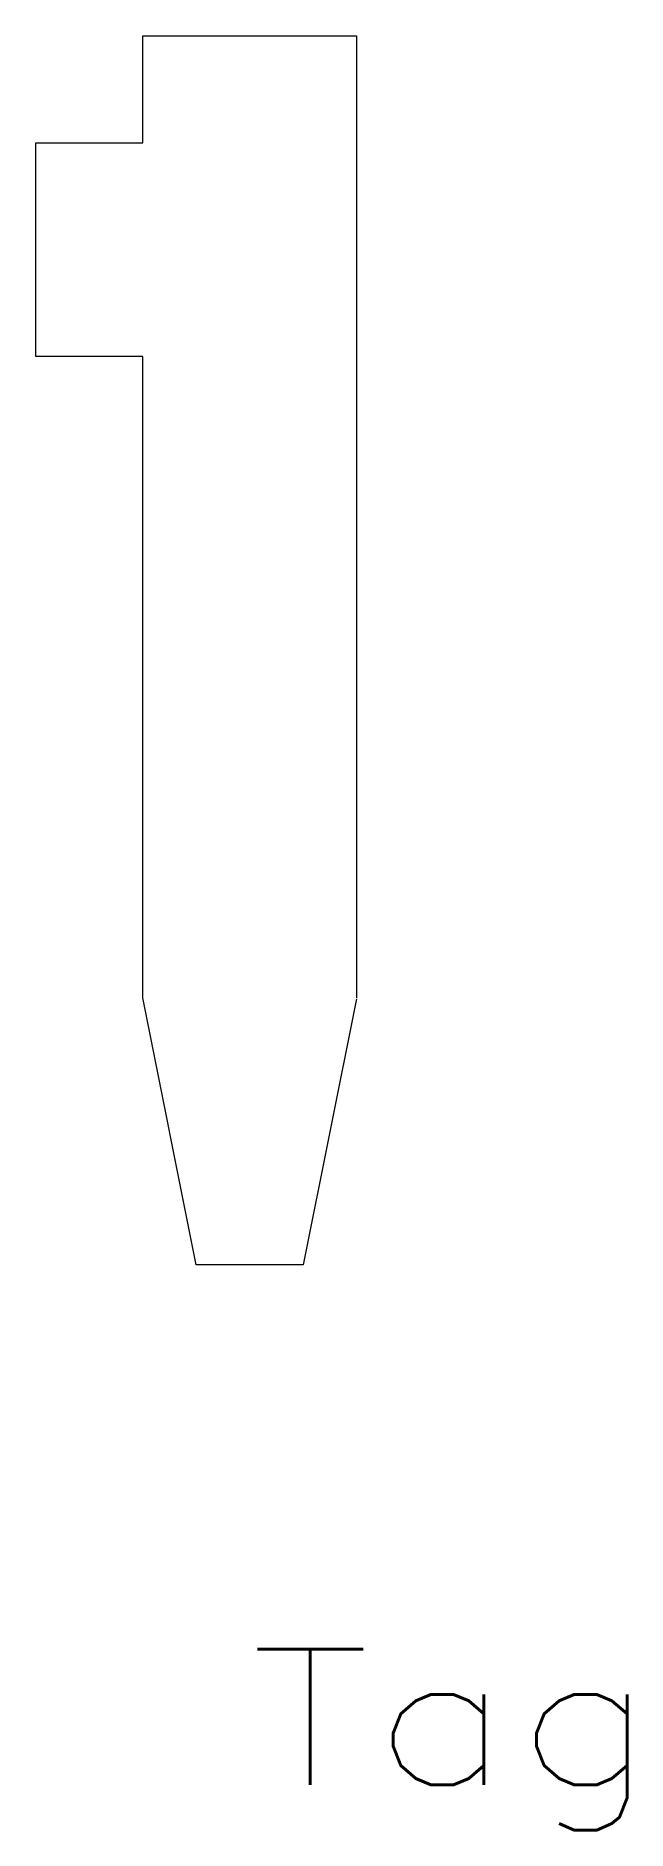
# Model space of a CAD drawing. Header units: inches. Extents: x -2 to 3.5, y -14.8 to 2.
import ezdxf
from ezdxf.enums import TextEntityAlignment as Align

# ---------------------------------------------------------------- set-up
doc = ezdxf.new("R2010")
doc.units = ezdxf.units.IN
doc.header["$MEASUREMENT"] = 0
doc.layers.get('0').update_dxf_attribs({"lineweight": 0})
doc.styles.add('_TCW_TXTSTY_1', font='TXT.SHX')

msp = doc.modelspace()

# ---------------------------------------------------------------- linework, layer by layer
at = {"linetype": 'Continuous'}
for p, q in [((-1, 1), (-1, 2)), ((-1, 2), (1, 2)), ((1, 2), (1, -7)), ((-2, -1), (-2, 1)), ((-2, 1), (-1, 1)), ((-1, -1), (-2, -1)), ((-1, -7), (-1, -1)), ((-0.5, -9.5), (-1, -7)), ((1, -7.01), (0.5, -9.5)), ((0.5, -9.5), (-0.5, -9.5))]:
    msp.add_line(p, q, dxfattribs=at)

# ---------------------------------------------------------------- texts
at = {"color": 7, "linetype": 'Continuous', "style": '_TCW_TXTSTY_1', "width": 1.166667}
msp.add_text('Tag', height=1.27, dxfattribs=at).set_placement((0.003, -14.366), (3.813, -14.366), align=Align.FIT)

doc.saveas('drawing.dxf')
